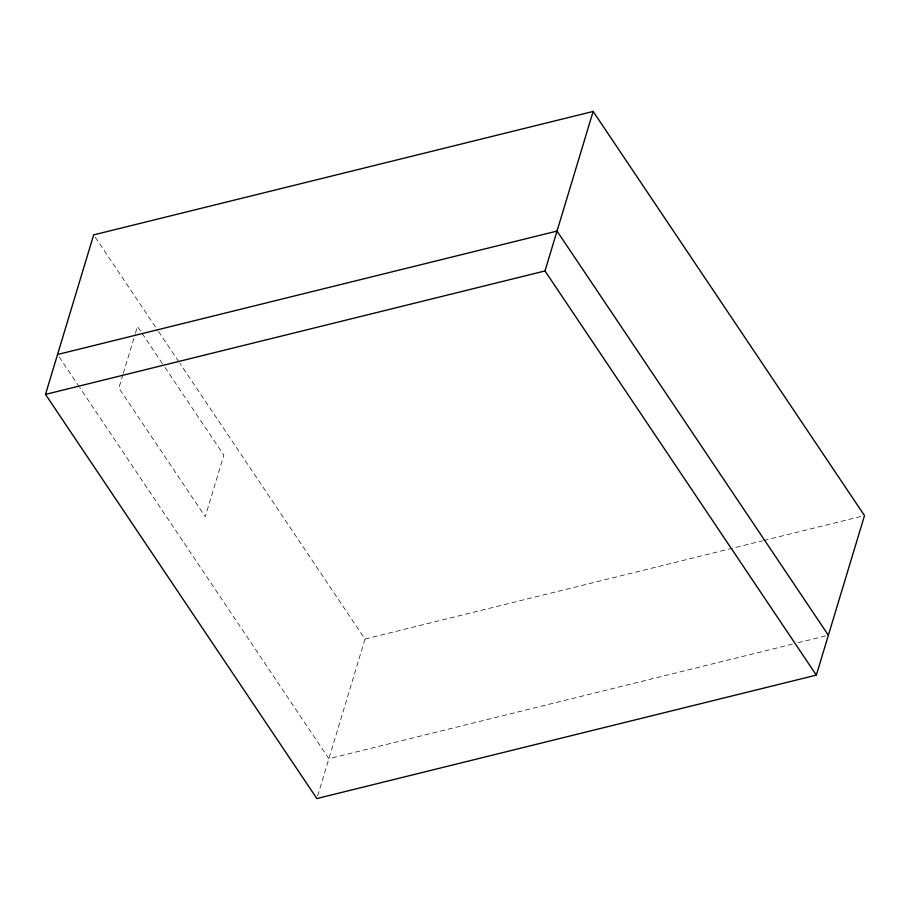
<?xml version="1.0" encoding="UTF-8"?>
<svg xmlns="http://www.w3.org/2000/svg" width="910" height="910" viewBox="0 0 910 910"><rect width="100%" height="100%" fill="white"/><g stroke="black" fill="none" stroke-linecap="round" stroke-linejoin="round"><path stroke-width="0.68" stroke-dasharray="4.55 3.41" d="M122.907 374.658L118.869 388.047L205.25 516.721L223.849 455.137L163.379 365.058M123.316 373.316L135.033 334.493M135.442 333.151L137.456 326.462L141.391 332.309M317.658 795.909L365.012 639.047L179.896 363.317M365.012 639.047L762.398 540.836M763.774 540.495L861.736 516.288M792.508 644.109L328.897 758.69L79.693 387.512M798.024 642.744L825.62 635.919M95.243 237.237L157.737 330.33M158.533 331.502L179.099 362.146M142.176 333.481L162.594 363.898M59.127 356.868L78.897 386.329"/><path stroke-width="1.36" d="M45.5 394.394L93.662 234.882L593.149 111.441L864.5 515.606L816.338 675.118L316.851 798.559L45.5 394.394L544.988 270.952L593.149 111.441M57.535 354.513L557.022 231.072L828.384 635.237M544.988 270.952L816.338 675.118"/></g></svg>
